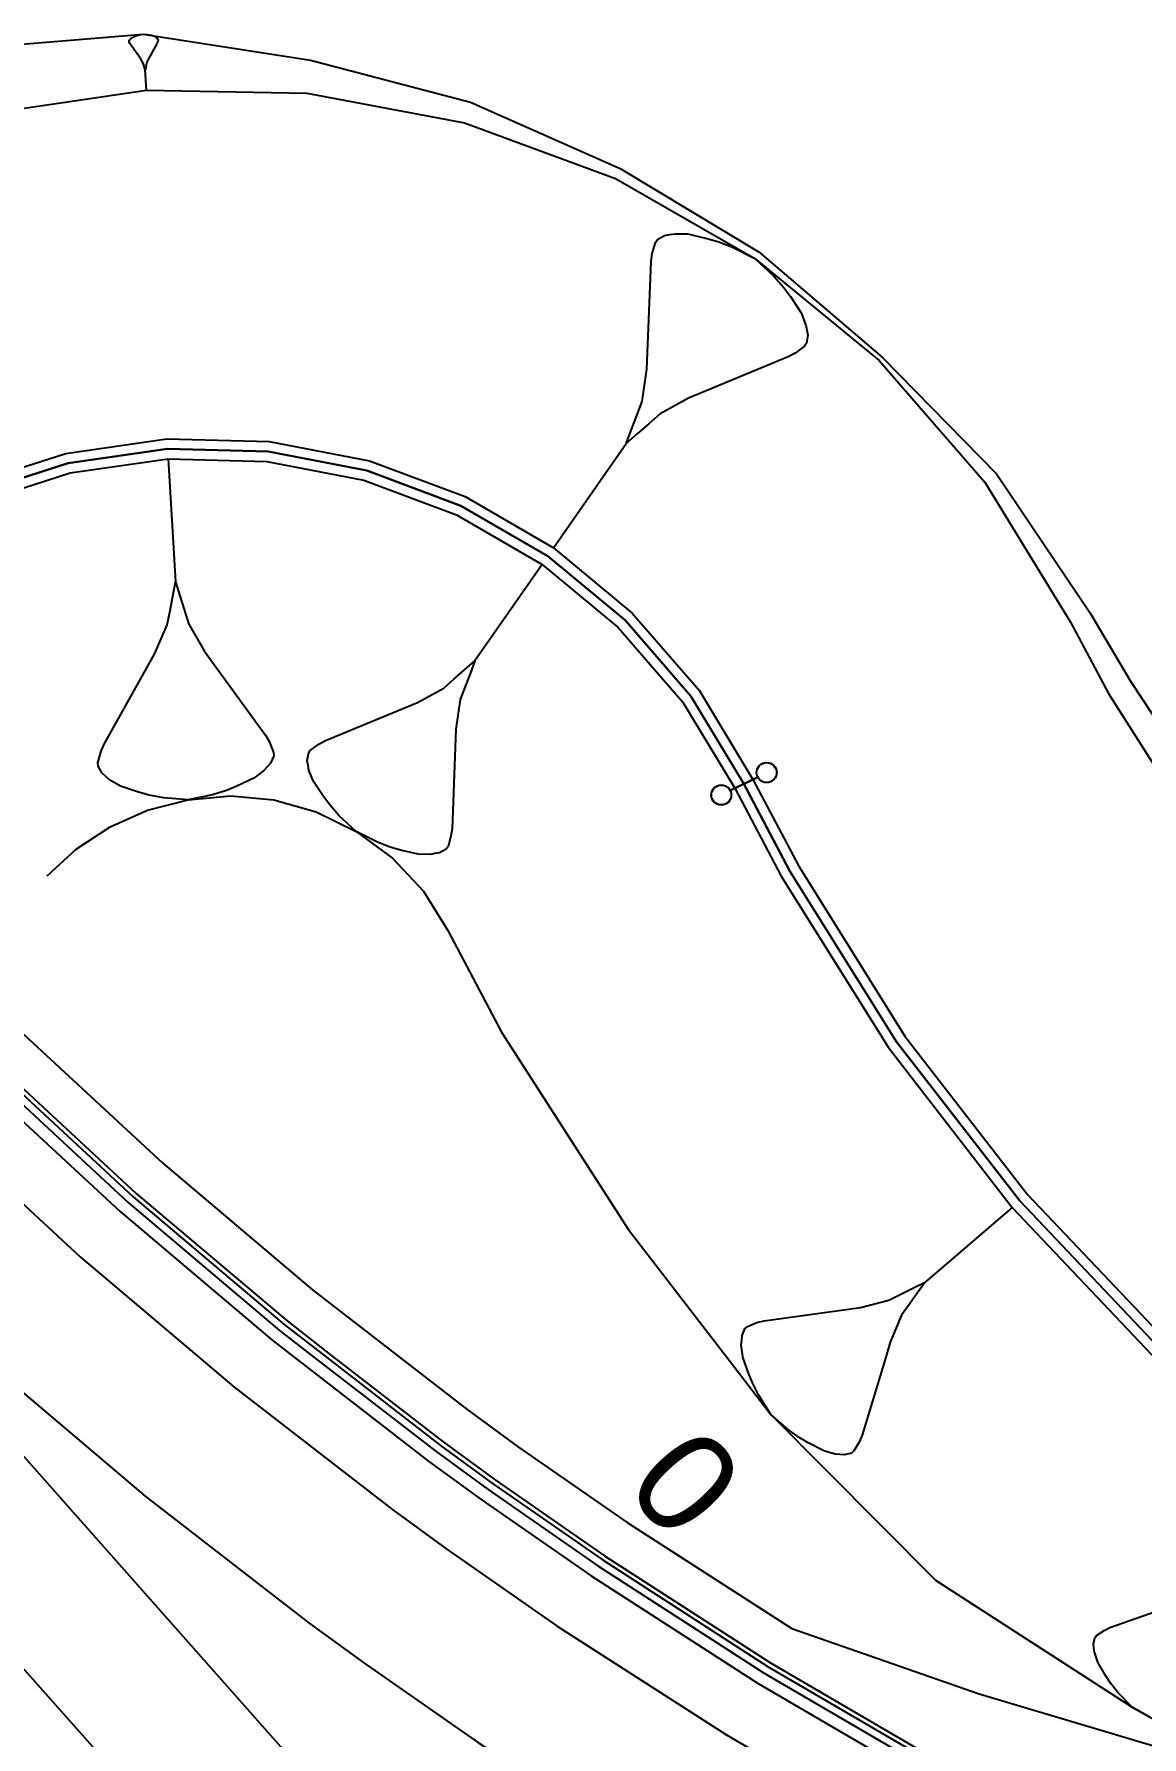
# Model space of a CAD drawing. Extents: x 387562 to 388546, y 804386 to 804945.
# Drawn here: x 387910.28 to 387937.81, y 804790.56 to 804832.87 of the extents above; entities that cross this region are included whole.
import ezdxf
from ezdxf.enums import TextEntityAlignment as Align

# ---------------------------------------------------------------- set-up
doc = ezdxf.new("R2010")
doc.units = 0
doc.layers.get('0').update_dxf_attribs({"linetype": 'CONTINUOUS'})
doc.styles.add('ARIAL', font='ARIAL.FON')

msp = doc.modelspace()

# ---------------------------------------------------------------- linework, layer by layer
at = {"color": 1}
for p, q in [((387912.6476, 804832.6878), (387912.6602, 804832.7173)), ((387912.6484, 804832.6734), (387912.6476, 804832.6878)), ((387912.6653, 804832.6312), (387912.6484, 804832.6734)), ((387912.6602, 804832.7173), (387912.6737, 804832.7325)), ((387912.6813, 804832.6034), (387912.6653, 804832.6312)), ((387912.6737, 804832.7325), (387912.6872, 804832.7477)), ((387912.9318, 804832.2583), (387912.6813, 804832.6034)), ((387912.6872, 804832.7477), (387912.7286, 804832.7789)), ((387912.7286, 804832.7789), (387912.7986, 804832.8118)), ((387912.7986, 804832.8118), (387912.8408, 804832.8286)), ((387912.8408, 804832.8286), (387912.8973, 804832.8463)), ((387912.8973, 804832.8463), (387912.9969, 804832.8666)), ((387912.9969, 804832.8666), (387913.0981, 804832.8581)), ((387913.0981, 804832.8581), (387913.1563, 804832.8472)), ((387913.341, 804832.6421), (387913.1326, 804832.2701)), ((387913.1563, 804832.8472), (387913.2002, 804832.8353)), ((387913.2002, 804832.8353), (387913.2736, 804832.8109)), ((387913.2736, 804832.8109), (387913.3183, 804832.7847)), ((387913.3183, 804832.7847), (387913.3335, 804832.7712)), ((387913.3335, 804832.7712), (387913.3486, 804832.7577)), ((387913.3537, 804832.6717), (387913.341, 804832.6421)), ((387913.3486, 804832.7577), (387913.3647, 804832.7299)), ((387913.3655, 804832.7155), (387913.3537, 804832.6717)), ((387913.3647, 804832.7299), (387913.3655, 804832.7155)), ((387912.9959, 804832.147), (387912.9318, 804832.2583)), ((387913.0137, 804832.0904), (387912.9959, 804832.147)), ((387913.082, 804832.152), (387913.071, 804832.0938)), ((387913.1326, 804832.2701), (387913.082, 804832.152)), ((387913.0314, 804832.0339), (387913.0137, 804832.0904)), ((387913.0491, 804831.9774), (387913.0314, 804832.0339)), ((387913.06, 804832.0356), (387913.0491, 804831.9774)), ((387913.0786, 804831.4754), (387913.0491, 804831.9774)), ((387913.071, 804832.0938), (387913.06, 804832.0356)), ((387926.0784, 804827.8841), (387926.2041, 804827.9066)), ((387926.2041, 804827.9066), (387926.5296, 804827.9001)), ((387926.5296, 804827.9001), (387927.0032, 804827.7904)), ((387925.6433, 804827.4169), (387925.7239, 804827.6908)), ((387925.7239, 804827.6908), (387925.7755, 804827.7649)), ((387925.7755, 804827.7649), (387925.9528, 804827.8615)), ((387925.9528, 804827.8615), (387926.0784, 804827.8841)), ((387927.0032, 804827.7904), (387927.2771, 804827.7098)), ((387927.2771, 804827.7098), (387927.6251, 804827.5776)), ((387927.6251, 804827.5776), (387928.1954, 804827.2907)), ((387925.5106, 804824.5394), (387925.6143, 804827.2171)), ((387925.6143, 804827.2171), (387925.6433, 804827.4169)), ((387928.1954, 804827.2907), (387928.6626, 804826.8556)), ((387928.6626, 804826.8556), (387928.9074, 804826.5752)), ((387928.9074, 804826.5752), (387929.0782, 804826.3464)), ((387929.0782, 804826.3464), (387929.3455, 804825.9403)), ((387929.3455, 804825.9403), (387929.4647, 804825.6374)), ((387929.4647, 804825.6374), (387929.4872, 804825.5117)), ((387929.5098, 804825.386), (387929.4807, 804825.1862)), ((387929.4872, 804825.5117), (387929.5098, 804825.386)), ((387929.2003, 804824.9414), (387929.0231, 804824.8448)), ((387929.4291, 804825.1121), (387929.2003, 804824.9414)), ((387929.4807, 804825.1862), (387929.4291, 804825.1121)), ((387925.3945, 804823.7402), (387925.5106, 804824.5394)), ((387929.0231, 804824.8448), (387926.5481, 804823.8173)), ((387925.2623, 804823.3922), (387925.3945, 804823.7402)), ((387926.5481, 804823.8173), (387925.8391, 804823.4308)), ((387925.1301, 804823.0443), (387925.2623, 804823.3922)), ((387925.8391, 804823.4308), (387925.5587, 804823.186)), ((387924.9979, 804822.6963), (387925.1301, 804823.0443)), ((387925.2783, 804822.9411), (387924.9979, 804822.6963)), ((387925.5587, 804823.186), (387925.2783, 804822.9411)), ((387923.1928, 804820.1026), (387924.9979, 804822.6963)), ((387913.6168, 804822.3102), (387913.7962, 804819.2557)), ((387922.9072, 804819.6922), (387921.2405, 804817.2973)), ((387913.7294, 804818.9015), (387913.7962, 804819.2557)), ((387913.7962, 804819.2557), (387913.904, 804818.9117)), ((387913.6627, 804818.5473), (387913.7294, 804818.9015)), ((387913.904, 804818.9117), (387914.0117, 804818.5678)), ((387913.2878, 804817.4744), (387913.5959, 804818.193)), ((387913.5959, 804818.193), (387913.6627, 804818.5473)), ((387914.0117, 804818.5678), (387914.1195, 804818.2238)), ((387914.1195, 804818.2238), (387914.5096, 804817.5461)), ((387912.0196, 804815.2105), (387913.2878, 804817.4744)), ((387914.5096, 804817.5461), (387916.0341, 804815.4463)), ((387920.7227, 804816.8452), (387920.9816, 804817.0712)), ((387920.9816, 804817.0712), (387921.2405, 804817.2973)), ((387921.1184, 804816.976), (387920.9964, 804816.6547)), ((387921.2405, 804817.2973), (387921.1184, 804816.976)), ((387919.8091, 804816.2622), (387920.4637, 804816.6191)), ((387920.4637, 804816.6191), (387920.7227, 804816.8452)), ((387920.9964, 804816.6547), (387920.8743, 804816.3334)), ((387917.5237, 804815.3135), (387919.8091, 804816.2622)), ((387920.8743, 804816.3334), (387920.767, 804815.5955)), ((387911.9425, 804815.0309), (387912.0196, 804815.2105)), ((387916.0341, 804815.4463), (387916.1316, 804815.2769)), ((387916.1316, 804815.2769), (387916.2343, 804815.0202)), ((387917.1488, 804815.0666), (387917.3601, 804815.2242)), ((387917.3601, 804815.2242), (387917.5237, 804815.3135)), ((387920.767, 804815.5955), (387920.6713, 804813.1229)), ((387911.8707, 804814.7639), (387911.9425, 804815.0309)), ((387916.2394, 804814.9329), (387916.1624, 804814.7533)), ((387916.2343, 804815.0202), (387916.2394, 804814.9329)), ((387917.0743, 804814.8137), (387917.1011, 804814.9981)), ((387917.0951, 804814.6976), (387917.0743, 804814.8137)), ((387917.1011, 804814.9981), (387917.1488, 804815.0666)), ((387911.8758, 804814.6767), (387911.8707, 804814.7639)), ((387911.9733, 804814.5072), (387911.8758, 804814.6767)), ((387912.0657, 804814.4251), (387911.9733, 804814.5072)), ((387912.1581, 804814.3429), (387912.0657, 804814.4251)), ((387915.7465, 804814.3785), (387915.3204, 804814.1784)), ((387915.9981, 804814.5685), (387915.7465, 804814.3785)), ((387916.0802, 804814.6609), (387915.9981, 804814.5685)), ((387916.1624, 804814.7533), (387916.0802, 804814.6609)), ((387917.1159, 804814.5816), (387917.0951, 804814.6976)), ((387917.226, 804814.3019), (387917.1159, 804814.5816)), ((387928.2646, 804814.4098), (387927.5837, 804814.0726)), ((387927.5837, 804814.0726), (387928.2646, 804814.4098)), ((387912.4302, 804814.1838), (387912.1581, 804814.3429)), ((387912.8768, 804814.0349), (387912.4302, 804814.1838)), ((387913.1437, 804813.963), (387912.8768, 804814.0349)), ((387913.4979, 804813.8962), (387913.1437, 804813.963)), ((387914.7198, 804813.9679), (387914.114, 804813.8448)), ((387915.0637, 804814.0757), (387914.7198, 804813.9679)), ((387915.3204, 804814.1784), (387915.0637, 804814.0757)), ((387917.4729, 804813.9269), (387917.226, 804814.3019)), ((387914.114, 804813.8448), (387913.4979, 804813.8962)), ((387917.6305, 804813.7156), (387917.4729, 804813.9269)), ((387917.8566, 804813.4567), (387917.6305, 804813.7156)), ((387918.288, 804813.0549), (387917.8566, 804813.4567)), ((387920.6713, 804813.1229), (387920.6445, 804812.9384)), ((387918.8146, 804812.79), (387918.288, 804813.0549)), ((387919.1359, 804812.6679), (387918.8146, 804812.79)), ((387919.3888, 804812.5935), (387919.1359, 804812.6679)), ((387920.5701, 804812.6855), (387920.5224, 804812.6171)), ((387920.6445, 804812.9384), (387920.5701, 804812.6855)), ((387919.8262, 804812.4922), (387919.3888, 804812.5935)), ((387920.1267, 804812.4862), (387919.8262, 804812.4922)), ((387920.2427, 804812.507), (387920.1267, 804812.4862)), ((387920.3588, 804812.5278), (387920.2427, 804812.507)), ((387920.5224, 804812.6171), (387920.3588, 804812.5278)), ((387934.5862, 804803.7172), (387932.4233, 804801.8625)), ((387931.8229, 804801.5622), (387932.1231, 804801.7124)), ((387932.1231, 804801.7124), (387932.4233, 804801.8625)), ((387932.4233, 804801.8625), (387932.2291, 804801.5888)), ((387930.8164, 804801.2353), (387931.5227, 804801.4121)), ((387931.5227, 804801.4121), (387931.8229, 804801.5622)), ((387932.0349, 804801.315), (387931.8407, 804801.0413)), ((387932.2291, 804801.5888), (387932.0349, 804801.315)), ((387928.0087, 804800.758), (387928.247, 804800.8552)), ((387928.247, 804800.8552), (387928.4236, 804800.8994)), ((387928.4236, 804800.8994), (387930.8164, 804801.2353)), ((387931.8407, 804801.0413), (387931.5583, 804800.3702)), ((387927.8586, 804800.3077), (387927.8675, 804800.4225)), ((387927.8675, 804800.4225), (387927.8763, 804800.5372)), ((387927.8763, 804800.5372), (387927.9469, 804800.705)), ((387927.9469, 804800.705), (387928.0087, 804800.758)), ((387927.894, 804800.0163), (387927.8586, 804800.3077)), ((387927.8996, 804800), (387927.894, 804800.0163)), ((387928.0354, 804799.6013), (387927.8996, 804800)), ((387931.4467, 804800), (387930.8611, 804798.0567)), ((387931.5583, 804800.3702), (387931.4467, 804800)), ((387928.1325, 804799.3629), (387928.0354, 804799.6013)), ((387928.2827, 804799.0628), (387928.1325, 804799.3629)), ((387928.5918, 804798.5772), (387928.2827, 804799.0628)), ((387929.0246, 804798.1976), (387928.5918, 804798.5772)), ((387929.2983, 804798.0034), (387929.0246, 804798.1976)), ((387929.5191, 804797.871), (387929.2983, 804798.0034)), ((387929.9076, 804797.668), (387929.5191, 804797.871)), ((387930.7905, 804797.8889), (387930.6581, 804797.6681)), ((387930.8611, 804798.0567), (387930.7905, 804797.8889)), ((387930.1902, 804797.5886), (387929.9076, 804797.668)), ((387930.305, 804797.5798), (387930.1902, 804797.5886)), ((387930.4198, 804797.571), (387930.305, 804797.5798)), ((387930.5963, 804797.6151), (387930.4198, 804797.571)), ((387930.6581, 804797.6681), (387930.5963, 804797.6151)), ((387937.0173, 804793.2791), (387939.0244, 804793.988)), ((387936.6837, 804793.0844), (387936.8725, 804793.2101)), ((387936.8725, 804793.2101), (387937.0173, 804793.2791)), ((387936.6081, 804792.8706), (387936.6397, 804793.0279)), ((387936.6205, 804792.77), (387936.6081, 804792.8706)), ((387936.6397, 804793.0279), (387936.6837, 804793.0844)), ((387936.633, 804792.6693), (387936.6205, 804792.77)), ((387936.7146, 804792.424), (387936.633, 804792.6693)), ((387936.9092, 804792.0904), (387936.7146, 804792.424)), ((387937.0349, 804791.9016), (387936.9092, 804792.0904)), ((387937.217, 804791.6687), (387937.0349, 804791.9016)), ((387937.5689, 804791.3036), (387937.217, 804791.6687)), ((387938.009, 804791.0515), (387937.5689, 804791.3036))]:
    msp.add_line(p, q, dxfattribs=at)
at = {"color": 1, "linetype": 'CONTINUOUS'}
for points in [[(387900, 804829.3929), (387900.6104, 804829.7764), (387904.584, 804831.5282), (387908.7678, 804832.5126), (387912.9969, 804832.8666), (387917.1528, 804832.2214), (387921.1289, 804831.1749), (387924.8463, 804829.5254), (387928.305, 804827.4482), (387931.363, 804824.8331), (387934.1948, 804821.9424), (387936.5172, 804818.4957), (387937.53, 804816.7904), (387939.7508, 804813.4331), (387942.282, 804810.316), (387945.1729, 804807.5449), (387947.7942, 804804.4248), (387950.8254, 804801.6372), (387953.0978, 804800)], [(387900, 804826.4447), (387901.8291, 804827.8267), (387905.3546, 804829.664), (387909.1393, 804830.8919), (387913.0786, 804831.4754), (387917.0634, 804831.3973), (387920.9834, 804830.6585), (387924.7296, 804829.2784), (387928.1954, 804827.2907), (387931.2847, 804824.7531), (387933.9117, 804821.7363), (387936.0362, 804818.2576), (387936.9844, 804816.4861), (387939.1778, 804813.0336), (387941.7099, 804809.8255), (387944.5485, 804806.8905), (387947.2405, 804803.7144), (387950.3382, 804800.8636), (387951.5347, 804800)], [(387904.365, 804818.9969), (387906.3983, 804820.5171), (387908.6556, 804821.6789), (387911.0743, 804822.4501), (387913.5875, 804822.8094), (387916.1254, 804822.7467), (387918.6178, 804822.2639), (387920.9956, 804821.3744), (387923.1928, 804820.1026), (387925.1487, 804818.484), (387926.8089, 804816.5634), (387928.1482, 804814.3521), (387929.2849, 804812.1913), (387931.9214, 804807.9748), (387934.9658, 804804.0426), (387938.3874, 804800.434), (387938.8904, 804800)], [(387904.6967, 804818.6228), (387906.6633, 804820.0931), (387908.8466, 804821.2168), (387911.186, 804821.9627), (387913.6168, 804822.3102), (387916.0716, 804822.2497), (387918.4822, 804821.7827), (387920.782, 804820.9223), (387922.9072, 804819.6922), (387924.7989, 804818.1267), (387926.4047, 804816.269), (387927.7001, 804814.1303), (387928.8482, 804811.9477), (387931.5113, 804807.6889), (387934.5862, 804803.7172), (387938.0423, 804800.0723), (387938.126, 804800)], [(387900, 804818.7849), (387900.4582, 804818.268), (387903.1899, 804815.1868), (387903.8744, 804814.4147), (387906.4852, 804811.5702), (387909.9119, 804808.1171), (387913.4855, 804804.8162), (387917.1993, 804801.6738), (387919.3613, 804800)], [(387900, 804816.8252), (387902.2171, 804814.3244), (387902.9009, 804813.5531), (387905.5427, 804810.6747), (387909.0093, 804807.1815), (387912.6244, 804803.8423), (387916.3813, 804800.6634), (387917.2382, 804800)], [(387910.6078, 804811.9552), (387911.334, 804812.621), (387912.1723, 804813.1719), (387913.1062, 804813.586), (387914.114, 804813.8448), (387915.1706, 804813.9402), (387916.2444, 804813.8412), (387917.2964, 804813.544), (387918.288, 804813.0549), (387919.1875, 804812.3935), (387919.9581, 804811.5741), (387920.5684, 804810.5993), (387921.9009, 804808.0725), (387925.043, 804803.1795), (387927.4947, 804800)], [(387917.2382, 804800), (387920.2728, 804797.6507), (387921.5667, 804796.7073), (387924.2915, 804794.81), (387928.4299, 804792.1467), (387932.6802, 804789.6658), (387937.0343, 804787.372), (387941.484, 804785.2696), (387946.0208, 804783.3625), (387950.6362, 804781.6545), (387955.3216, 804780.1487), (387960.0679, 804778.8479), (387964.8663, 804777.7547), (387969.7077, 804776.8711), (387973.4783, 804776.3322), (387974.5829, 804776.1987), (387978.1803, 804775.8402), (387979.4827, 804775.7389), (387984.3979, 804775.4925), (387989.3191, 804775.4599), (387994.2371, 804775.6413), (387999.1426, 804776.0363), (388000, 804776.143)], [(387919.3613, 804800), (387921.0461, 804798.6957), (387922.3251, 804797.7632), (387925.0186, 804795.8877), (387929.1095, 804793.2549), (387933.772, 804791.6332), (387938.4639, 804790.2349), (387942.7878, 804788.1919), (387947.1964, 804786.3388), (387951.6814, 804784.679), (387956.2342, 804783.2158), (387960.8464, 804781.9518), (387965.5091, 804780.8895), (387970.2137, 804780.0308), (387973.8777, 804779.5072), (387974.9511, 804779.3775), (387978.4468, 804779.0291), (387979.7124, 804778.9307), (387984.4886, 804778.6912), (387989.2707, 804778.6596), (387994.0497, 804778.8358), (387998.8165, 804779.2196), (388000, 804779.3669)], [(387927.4947, 804800), (387928.5918, 804798.5772), (387932.6844, 804794.4575), (387937.5689, 804791.3036), (387942.5561, 804788.5055), (387947.7062, 804786.1645), (387952.9982, 804784.311), (387956.984, 804782.9919), (387958.2377, 804782.6347), (387963.3698, 804781.3453), (387968.5578, 804780.3047), (387973.791, 804779.5181), (387979.0572, 804778.9801), (387984.3456, 804778.6958), (387984.4289, 804778.6937), (387989.9221, 804778.8087), (387995.5446, 804779.0742), (388000, 804779.6848)]]:
    msp.add_lwpolyline(points, dxfattribs=at)
at = {"color": 7, "linetype": 'CONTINUOUS'}
for points in [[(387938.5082, 804800), (387938.2149, 804800.2531), (387934.776, 804803.8799), (387931.7164, 804807.8318), (387929.0666, 804812.0695), (387927.9241, 804814.2412), (387926.6068, 804816.4162), (387924.9738, 804818.3054), (387923.05, 804819.8974), (387920.8888, 804821.1483), (387918.55, 804822.0233), (387916.0985, 804822.4982), (387913.6022, 804822.5598), (387911.1302, 804822.2064), (387908.7511, 804821.4478), (387906.5308, 804820.3051), (387904.5309, 804818.8098)], [(387900, 804817.2775), (387902.4416, 804814.5234), (387903.1247, 804813.7529), (387905.7602, 804810.8814), (387909.2176, 804807.3974), (387912.8232, 804804.067), (387916.5701, 804800.8965), (387917.7281, 804800)], [(387900, 804817.1117), (387902.3593, 804814.4504), (387903.0426, 804813.6797), (387905.6805, 804810.8056), (387909.1412, 804807.3183), (387912.7503, 804803.9846), (387916.5008, 804800.811), (387917.5485, 804800)], [(387900, 804814.1119), (387900.8702, 804813.1303), (387901.5547, 804812.3582), (387904.2378, 804809.4349), (387907.7595, 804805.8861), (387911.4321, 804802.4938), (387914.3793, 804800)], [(387900, 804814.1119), (387900.8702, 804813.1303), (387901.5547, 804812.3582), (387904.2378, 804809.4349), (387907.7595, 804805.8861), (387911.4321, 804802.4938), (387914.3793, 804800)], [(387903.156, 804800), (387905.9463, 804796.8525), (387909.2632, 804793.1111), (387912.5802, 804789.3697)], [(387907.8333, 804800), (387908.5653, 804799.1743), (387911.8822, 804795.4329), (387915.1991, 804791.6915), (387918.516, 804787.9501)], [(387908.9749, 804800), (387909.1138, 804799.8718), (387913.0465, 804796.544), (387917.1202, 804793.3903), (387918.4747, 804792.4027), (387921.3271, 804790.4166), (387925.6593, 804787.6286), (387930.1085, 804785.0315), (387934.6665, 804782.6303), (387939.3245, 804780.4294), (387944.0737, 804778.4331), (387948.9053, 804776.6451), (387953.81, 804775.0688), (387958.7785, 804773.7072), (387963.8016, 804772.5628), (387968.8696, 804771.6378), (387972.8168, 804771.0736), (387973.9731, 804770.9339), (387977.739, 804770.5586)], [(387914.3793, 804800), (387915.2487, 804799.2643), (387919.2021, 804796.2038), (387920.5166, 804795.2454), (387923.2847, 804793.3179), (387927.489, 804790.6123), (387931.8068, 804788.0919), (387936.2301, 804785.7616), (387940.7505, 804783.6257), (387945.3595, 804781.6884), (387950.0484, 804779.9532), (387954.8082, 804778.4234), (387959.63, 804777.102), (387964.5047, 804775.9914), (387969.4231, 804775.0937), (387973.2536, 804774.5463), (387974.3758, 804774.4107), (387978.0304, 804774.0464), (387979.3535, 804773.9436), (387984.3468, 804773.6932), (387989.3463, 804773.6601), (387994.3426, 804773.8444), (387999.326, 804774.2456), (388000, 804774.3295)], [(387914.3793, 804800), (387915.2487, 804799.2643), (387919.2021, 804796.2038), (387920.5166, 804795.2454), (387923.2847, 804793.3179), (387927.489, 804790.6123), (387931.8068, 804788.0919), (387936.2301, 804785.7616), (387940.7505, 804783.6257), (387945.3595, 804781.6884), (387950.0484, 804779.9532), (387954.8082, 804778.4234), (387959.63, 804777.102), (387964.5047, 804775.9914), (387969.4231, 804775.0937), (387973.2536, 804774.5463), (387974.3758, 804774.4107), (387978.0304, 804774.0464), (387979.3535, 804773.9436), (387984.3468, 804773.6932), (387989.3463, 804773.6601), (387994.3426, 804773.8444), (387999.326, 804774.2456), (388000, 804774.3295)], [(387917.5485, 804800), (387920.3858, 804797.8034), (387921.6775, 804796.8617), (387924.3978, 804794.9675), (387928.5293, 804792.3087), (387932.7724, 804789.8319), (387937.1192, 804787.542), (387941.5614, 804785.4431), (387946.0906, 804783.5392), (387950.6983, 804781.8341), (387955.3758, 804780.3308), (387960.1141, 804779.0322), (387964.9045, 804777.9408), (387969.7377, 804777.0587), (387973.502, 804776.5207), (387974.6047, 804776.3875), (387978.1962, 804776.0295), (387979.4963, 804775.9284), (387984.4033, 804775.6824), (387989.3162, 804775.6499), (387994.226, 804775.831), (387999.1232, 804776.2253), (388000, 804776.3344)], [(387917.7281, 804800), (387920.4512, 804797.8919), (387921.7417, 804796.951), (387924.4593, 804795.0587), (387928.5868, 804792.4025), (387932.8258, 804789.9281), (387937.1683, 804787.6404), (387941.6062, 804785.5435), (387946.131, 804783.6416), (387950.7342, 804781.938), (387955.4071, 804780.4362), (387960.1409, 804779.1389), (387964.9266, 804778.0486), (387969.7551, 804777.1673), (387973.5157, 804776.6298), (387974.6174, 804776.4967), (387978.2053, 804776.1391), (387979.5042, 804776.0381), (387984.4064, 804775.7924), (387989.3146, 804775.7599), (387994.2196, 804775.9408), (387999.112, 804776.3347), (388000, 804776.4452)]]:
    msp.add_lwpolyline(points, dxfattribs=at)
at = {"color": 3, "linetype": 'CONTINUOUS'}
msp.add_lwpolyline([(387904.5309, 804818.8098), (387906.5308, 804820.3051), (387908.7511, 804821.4478), (387911.1302, 804822.2064), (387913.6022, 804822.5598), (387916.0985, 804822.4982), (387918.55, 804822.0233), (387920.8888, 804821.1483), (387923.05, 804819.8974), (387924.9738, 804818.3054), (387926.6068, 804816.4162), (387927.9241, 804814.2412), (387929.0666, 804812.0695), (387931.7164, 804807.8318), (387934.776, 804803.8799), (387938.2149, 804800.2531), (387938.5082, 804800)], dxfattribs=at)
at = {"color": 2, "linetype": 'CONTINUOUS'}
for points in [[(387900, 804816.373), (387901.9926, 804814.1254), (387902.6771, 804813.3533), (387905.3252, 804810.4681), (387908.801, 804806.9656), (387912.4257, 804803.6176), (387916.1925, 804800.4302), (387916.7482, 804800)], [(387916.7482, 804800), (387920.0943, 804797.4095), (387921.3917, 804796.4637), (387924.1237, 804794.5613), (387928.2731, 804791.891), (387932.5346, 804789.4035), (387936.9003, 804787.1036), (387941.3617, 804784.9956), (387945.9106, 804783.0835), (387950.5383, 804781.3709), (387955.236, 804779.8611), (387959.9949, 804778.557), (387964.806, 804777.4608), (387969.6602, 804776.5749), (387973.4408, 804776.0345), (387974.5484, 804775.9007), (387978.1554, 804775.5412), (387979.4612, 804775.4397), (387984.3894, 804775.1926), (387989.3237, 804775.16), (387994.2547, 804775.3418), (387999.1732, 804775.7378), (388000, 804775.8407)]]:
    msp.add_lwpolyline(points, dxfattribs=at)
at = {"color": 1}
for centre, radius in [((387928.4884, 804814.5206), 0.2497), ((387928.4866, 804814.5197), 0.2477), ((387927.3599, 804813.9618), 0.2497), ((387927.3617, 804813.9627), 0.2477)]:
    msp.add_circle(centre, radius, dxfattribs=at)

# ---------------------------------------------------------------- texts
at = {"color": 2, "style": 'ARIAL'}
msp.add_text('0', height=2.5, rotation=311.558, dxfattribs=at).set_placement((387926.7707, 804798.4344), align=Align.TOP_LEFT)

doc.saveas('drawing.dxf')
